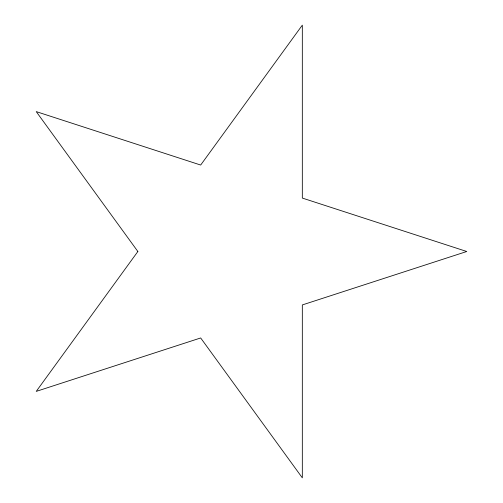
<?xml version="1.0" encoding="UTF-8"?>
<svg xmlns="http://www.w3.org/2000/svg" width="503" height="503" viewBox="0 0 503 503"><rect width="100%" height="100%" fill="white"/><g stroke="black" fill="none" stroke-linecap="round" stroke-linejoin="round"><path stroke-width="0.75" d="M137.866 251.5L36.229 391.391L200.678 337.959L302.322 477.85L302.322 304.931L466.771 251.5L302.322 198.069L302.322 25.15L200.678 165.041L36.229 111.609L137.866 251.5"/></g></svg>
